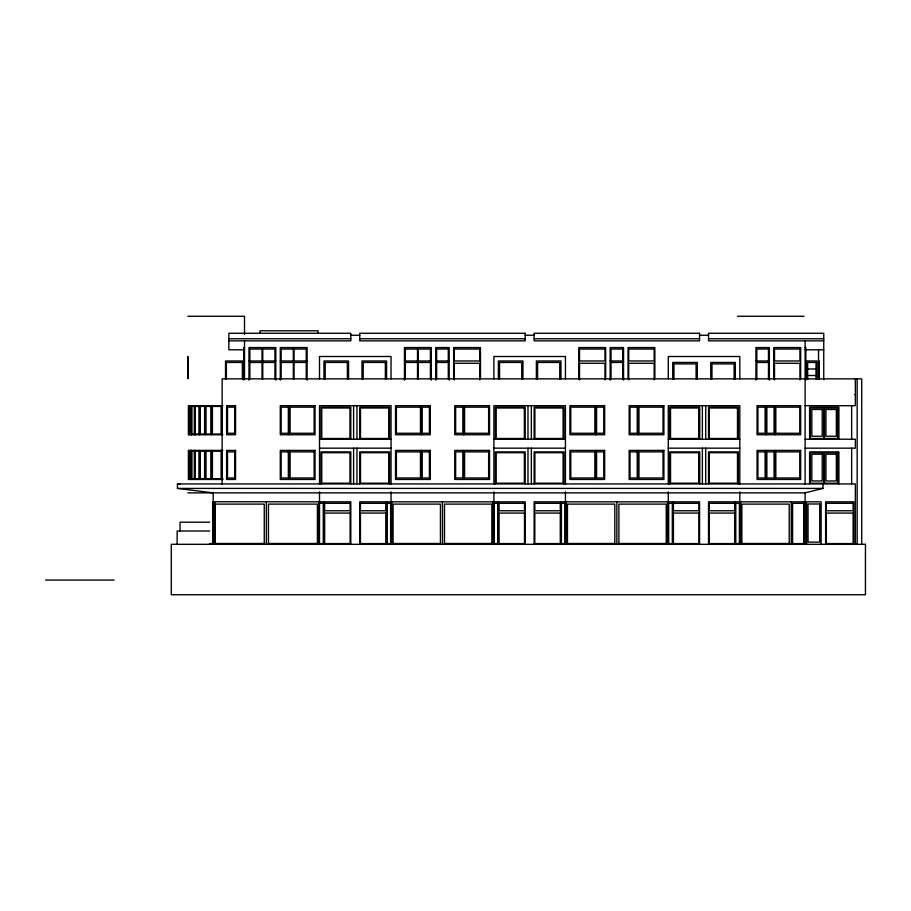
<?xml version="1.0" encoding="UTF-8"?>
<svg xmlns="http://www.w3.org/2000/svg" width="911" height="911" viewBox="0 0 911 911"><rect width="100%" height="100%" fill="white"/><g stroke="black" fill="none" stroke-linecap="round" stroke-linejoin="round"><path stroke-width="1.37" d="M823.009 483.935L823.009 488.41L805.119 492.874L187.848 492.874M187.848 316.265L244.512 316.265L244.512 334.428M737.443 316.265L804.049 316.265M350.803 335.259L359.754 335.259M525.191 335.259L534.131 335.259M699.568 335.259L708.519 335.259M228.855 338.755L350.803 338.755M359.754 338.755L525.191 338.755M534.131 338.755L699.568 338.755M708.519 338.755L823.738 338.755M228.855 340.851L350.803 340.851L350.803 333.278L228.855 333.278L228.855 349.79L244.512 349.79M823.738 340.851L708.519 340.851L708.519 333.278L823.738 333.278L823.738 379.682M244.512 347.558L243.772 347.558L243.772 380.126M805.119 347.558L805.859 347.558L805.859 380.126M805.119 349.79L823.738 349.79M187.848 356.497L187.848 378.862M187.848 357.066L187.848 378.293M243.772 360.972L244.512 360.972M248.976 360.972L275.805 360.972M280.281 360.972L307.109 360.972M404.461 360.972L431.29 360.972M435.765 360.972L449.18 360.972M610.142 360.972L623.557 360.972M755.936 360.972L769.351 360.972M818.533 360.972L819.274 360.972L819.274 378.965M243.772 361.758L244.512 361.758M807.647 368.989L816.017 368.989M807.647 375.503L816.017 375.503M854.655 394.509L855.349 394.509M222.888 405.691L188.44 405.691L188.44 434.752L222.888 434.752M805.119 405.691L855.349 405.691L855.349 378.862M188.463 406.42L190.718 406.42L190.718 434.023L188.463 434.023M191.447 406.42L194.282 406.42L194.282 434.023L191.447 434.023M195.318 406.42L199.463 406.42M204.873 406.42L200.272 406.42L200.272 434.023L204.873 434.023M210.976 406.42L206.023 406.42L206.023 434.023L210.976 434.023M195.318 434.023L199.463 434.023M319.51 439.227L391.047 439.227M493.887 439.227L565.435 439.227M668.275 439.227L739.812 439.227M805.119 439.227L855.349 439.227L855.349 448.166L805.119 448.166M319.51 448.166L391.047 448.166M493.887 448.166L565.435 448.166M668.275 448.166L739.812 448.166M222.888 450.398L188.44 450.398L188.44 479.459L222.888 479.459M188.463 451.139L190.718 451.139L190.718 478.73L188.463 478.73M191.447 451.139L194.282 451.139L194.282 478.73L191.447 478.73M195.318 451.139L199.463 451.139M204.873 451.139L200.272 451.139L200.272 478.73L204.873 478.73M210.976 451.139L206.023 451.139L206.023 478.73L210.976 478.73M195.318 478.73L199.463 478.73M222.147 478.73L222.888 478.73M213.208 492.874L177.44 488.41L177.44 483.935L855.349 483.935L855.349 544.3M177.44 488.41L823.009 488.41M805.119 501.824L708.519 501.824L708.519 544.3M319.659 503.316L323.246 503.316L323.246 543.571L319.659 543.571M493.158 503.316L493.887 503.316M565.435 503.316L566.164 503.316M739.812 503.316L740.552 503.316M209.689 522.208L180.071 522.208L180.071 531.011M209.769 531.011L177.133 531.011L177.133 544.345M209.484 543.56L212.092 543.56M215.315 543.48L264.258 543.48M268.46 543.48L317.404 543.48M393.085 543.48L440.434 543.48M444.5 543.48L491.849 543.48M493.158 543.571L493.887 543.571M565.435 543.571L566.164 543.571M567.462 543.48L614.823 543.48M618.888 543.48L666.237 543.48M739.812 543.571L740.552 543.571M741.85 543.48L789.199 543.48M740.552 501.824L740.552 544.3L735.348 544.3L735.348 501.824M45.55 580.068L114.091 580.068M177.44 483.935L180.196 484.276M861.715 544.3L861.715 378.862L222.147 378.862L222.147 484.436M857.16 378.862L857.16 544.3M853.858 544.3L853.858 501.824L825.617 501.824L825.617 544.3M851.66 405.691L851.66 439.227M851.66 448.166L851.66 483.935M838.655 439.227L838.655 407.183L809.594 407.183L809.594 439.227M838.655 483.935L838.655 451.89L809.594 451.89L809.594 483.935M838.575 407.24L838.575 439.227M838.575 451.958L838.575 483.935M824.455 407.991L824.455 438.487M824.455 452.699L824.455 483.206M823.715 407.991L823.715 438.487M823.715 452.699L823.715 483.206M821.141 544.3L821.141 501.824L806.611 501.824L806.611 544.3M818.533 349.79L818.533 379.135M817.053 378.965L817.053 360.972L806.611 360.972L806.611 378.965M816.017 379.42L816.017 362.464L807.647 362.464L807.647 379.42M805.119 340.851L805.119 484.14M805.119 492.361L805.119 544.3M804.39 501.824L804.39 544.3M800.655 378.862L800.655 347.558L773.826 347.558L773.826 378.862M799.96 379.91L799.96 363.273L774.509 363.273L774.509 379.91M791.238 501.824L791.238 544.3L789.199 544.3L789.199 504.113L741.85 504.113L741.85 544.3M774.942 405.691L774.942 434.752M774.942 450.398L774.942 479.459M769.351 380.126L769.351 347.558L755.936 347.558L755.936 380.126M768.474 360.972L768.474 349.05L756.825 349.05L756.825 360.972M768.474 378.942L768.474 362.464L756.825 362.464L756.825 378.942M766.003 405.691L766.003 434.752M766.003 450.398L766.003 479.459M739.812 378.862L739.812 356.497L668.275 356.497L668.275 378.862M739.812 483.935L739.812 405.691L668.275 405.691L668.275 483.935M739.812 491.838L739.812 544.3M738.32 439.227L738.32 407.183L708.519 407.183L708.519 439.227M738.32 483.935L738.32 451.89L708.519 451.89L708.519 483.935M735.325 379.033L735.325 362.43L710.739 362.43L710.739 379.033M734.107 379.022L734.107 363.91L711.958 363.91L711.958 379.022M705.718 405.691L705.718 439.227M705.718 448.166L705.718 483.935M702.37 405.691L702.37 439.227M702.37 448.166L702.37 483.935M699.568 439.227L699.568 407.183L669.767 407.183L669.767 439.227M699.568 483.935L699.568 451.89L669.767 451.89L669.767 483.935M699.568 544.3L699.568 501.824L534.131 501.824L534.131 544.3M699.489 407.24L699.489 439.227M699.489 451.958L699.489 483.935M697.325 379.033L697.325 362.43L672.728 362.43L672.728 379.033M696.095 379.022L696.095 363.91L673.946 363.91L673.946 379.022M672.739 501.824L672.739 544.3M668.275 491.838L668.275 544.3L667.535 544.3L667.535 501.824M666.237 544.3L666.237 504.113L618.888 504.113L618.888 544.3M654.861 378.862L654.861 347.558L628.032 347.558L628.032 378.862M654.166 379.91L654.166 363.273L628.715 363.273L628.715 379.91M638.087 405.691L638.087 434.752M638.087 450.398L638.087 479.459M623.557 380.126L623.557 347.558L610.142 347.558L610.142 380.126M622.68 360.972L622.68 349.05L611.03 349.05L611.03 360.972M622.68 378.942L622.68 362.464L611.03 362.464L611.03 378.942M616.849 501.824L616.849 544.3M614.823 544.3L614.823 504.113L567.462 504.113L567.462 544.3M605.678 378.862L605.678 347.558L578.849 347.558L578.849 378.862M604.984 379.91L604.984 363.273L579.533 363.273L579.533 379.91M595.714 405.691L595.714 434.752M595.714 450.398L595.714 479.459M566.164 501.824L566.164 544.3L565.435 544.3L565.435 491.838M565.435 378.862L565.435 356.497L493.887 356.497L493.887 378.862M565.435 483.935L565.435 405.691L493.887 405.691L493.887 483.935M563.943 439.227L563.943 407.183L534.131 407.183L534.131 439.227M563.943 483.935L563.943 451.89L534.131 451.89L534.131 483.935M560.96 378.965L560.96 360.972L536.363 360.972L536.363 378.965M560.96 501.824L560.96 544.3M559.741 378.942L559.741 362.464L537.592 362.464L537.592 378.942M531.341 405.691L531.341 439.227M531.341 448.166L531.341 483.935M527.981 405.691L527.981 439.227M527.981 448.166L527.981 483.935M525.191 439.227L525.191 407.183L495.379 407.183L495.379 439.227M525.191 483.935L525.191 451.89L495.379 451.89L495.379 483.935M525.191 544.3L525.191 501.824L359.754 501.824L359.754 544.3M522.948 378.965L522.948 360.972L498.363 360.972L498.363 378.965M521.73 378.942L521.73 362.464L499.581 362.464L499.581 378.942M498.363 501.824L498.363 544.3M493.887 491.838L493.887 544.3L493.158 544.3L493.158 501.824M491.849 544.3L491.849 504.113L444.5 504.113L444.5 544.3M480.473 378.862L480.473 347.558L453.644 347.558L453.644 378.862M479.79 379.91L479.79 363.273L454.338 363.273L454.338 379.91M463.71 405.691L463.71 434.752M463.71 450.398L463.71 479.459M449.18 380.126L449.18 347.558L435.765 347.558L435.765 380.126M448.292 360.972L448.292 349.05L436.642 349.05L436.642 360.972M448.292 378.942L448.292 362.464L436.642 362.464L436.642 378.942M442.473 501.824L442.473 544.3M440.434 544.3L440.434 504.113L393.085 504.113L393.085 544.3M431.29 380.126L431.29 347.558L404.461 347.558L404.461 380.126M430.413 360.972L430.413 349.05L405.338 349.05L405.338 360.972M430.413 378.942L430.413 362.464L405.338 362.464L405.338 378.942M421.337 405.691L421.337 434.752M421.337 450.398L421.337 479.459M418.24 349.05L418.24 360.972M418.24 362.464L418.24 378.942M417.511 349.05L417.511 360.972M417.511 362.464L417.511 378.942M391.787 501.824L391.787 544.3L391.047 544.3L391.047 491.838M391.047 378.862L391.047 356.497L319.51 356.497L319.51 378.862M391.047 483.935L391.047 405.691L319.51 405.691L319.51 483.935M389.555 439.227L389.555 407.183L359.754 407.183L359.754 439.227M389.555 483.935L389.555 451.89L359.754 451.89L359.754 483.935M386.583 378.965L386.583 360.972L361.986 360.972L361.986 378.965M386.583 501.824L386.583 544.3M385.353 378.942L385.353 362.464L363.204 362.464L363.204 378.942M356.953 405.691L356.953 439.227M356.953 448.166L356.953 483.935M353.605 405.691L353.605 439.227M353.605 448.166L353.605 483.935M350.803 439.227L350.803 407.183L321.002 407.183L321.002 439.227M350.803 483.935L350.803 451.89L321.002 451.89L321.002 483.935M350.803 544.3L350.803 501.824L212.65 501.733L212.65 544.209M348.571 378.965L348.571 360.972L323.974 360.972L323.974 378.965M347.353 378.942L347.353 362.464L325.193 362.464L325.193 378.942M323.974 501.824L323.974 544.3M319.51 491.86L319.51 544.3L318.77 544.3L318.77 501.824M318.098 333.472L318.098 330.795L259.977 330.795L259.977 333.472M317.404 544.3L317.404 504.113L268.46 504.113L268.46 544.3M307.109 380.126L307.109 347.558L280.281 347.558L280.281 380.126M306.233 360.972L306.233 349.05L281.157 349.05L281.157 360.972M306.233 378.942L306.233 362.464L281.157 362.464L281.157 378.942M294.059 349.05L294.059 360.972M294.059 362.464L294.059 378.942M293.331 349.05L293.331 360.972M293.331 362.464L293.331 378.942M289.22 405.691L289.22 434.752M289.22 450.398L289.22 479.459M275.805 380.126L275.805 347.558L248.976 347.558L248.976 380.126M274.928 360.972L274.928 349.05L249.865 349.05L249.865 360.972M274.928 378.942L274.928 362.464L249.865 362.464L249.865 378.942M266.354 501.824L266.354 544.3M264.258 544.3L264.258 504.113L215.315 504.113L215.315 544.3M262.767 349.05L262.767 360.972M262.767 362.464L262.767 378.942M262.026 349.05L262.026 360.972M262.026 362.464L262.026 378.942M244.512 340.851L244.512 379.135M243.248 378.965L243.248 360.972L225.507 360.972L225.507 378.965M242.372 378.942L242.372 362.464L226.383 362.464L226.383 378.942M221.419 405.691L221.419 434.752M221.419 450.398L221.419 479.459M214.7 501.733L214.7 544.209M213.208 492.361L213.208 544.3M211.637 405.691L211.637 434.752M211.637 450.398L211.637 479.459M210.874 406.42L210.874 434.023M210.874 451.139L210.874 478.73M205.26 405.691L205.26 434.752M205.26 450.398L205.26 479.459M204.588 406.42L204.588 434.023M204.588 451.139L204.588 478.73M199.6 405.691L199.6 434.752M199.6 450.398L199.6 479.459M199.019 406.42L199.019 434.023M199.019 451.139L199.019 478.73M195.318 405.691L195.318 434.752M195.318 450.398L195.318 479.459M194.738 405.691L194.738 434.752M194.738 450.398L194.738 479.459M191.674 405.691L191.674 434.752M191.674 450.398L191.674 479.459M191.583 405.691L191.583 434.752M191.583 450.398L191.583 479.459M191.003 405.691L191.003 434.752M191.003 450.398L191.003 479.459M188.93 406.42L188.93 434.023M188.93 451.139L188.93 478.73M188.657 405.691L188.657 434.752M188.657 450.398L188.657 479.459M525.191 333.278L359.754 333.278L359.754 340.851L525.191 340.851L525.191 333.278M699.568 333.278L534.131 333.278L534.131 340.851L699.568 340.851L699.568 333.278M479.79 349.05L454.338 349.05L454.338 360.972L479.79 360.972L479.79 349.05M604.984 349.05L579.533 349.05L579.533 360.972L604.984 360.972L604.984 349.05M654.166 349.05L628.715 349.05L628.715 360.972L654.166 360.972L654.166 349.05M799.96 349.05L774.509 349.05L774.509 360.972L799.96 360.972L799.96 349.05M235.562 405.691L226.623 405.691L226.623 434.752L235.562 434.752L235.562 405.691M315.035 405.691L280.281 405.691L280.281 434.752L315.035 434.752L315.035 405.691M430.277 405.691L395.522 405.691L395.522 434.752L430.277 434.752L430.277 405.691M489.526 405.691L454.76 405.691L454.76 434.752L489.526 434.752L489.526 405.691M604.653 405.691L569.899 405.691L569.899 434.752L604.653 434.752L604.653 405.691M663.903 405.691L629.148 405.691L629.148 434.752L663.903 434.752L663.903 405.691M800.655 405.691L757.052 405.691L757.052 434.752L800.655 434.752L800.655 405.691M221.384 406.42L212.411 406.42L212.411 434.023L221.384 434.023L221.384 406.42M234.685 407.171L227.499 407.171L227.499 433.26L234.685 433.26L234.685 407.171M288.343 407.171L281.157 407.171L281.157 433.26L288.343 433.26L288.343 407.171M314.158 407.171L290.108 407.171L290.108 433.26L314.158 433.26L314.158 407.171M420.449 407.171L396.399 407.171L396.399 433.26L420.449 433.26L420.449 407.171M429.4 407.171L422.214 407.171L422.214 433.26L429.4 433.26L429.4 407.171M462.834 407.171L455.648 407.171L455.648 433.26L462.834 433.26L462.834 407.171M488.638 407.171L464.587 407.171L464.587 433.26L488.638 433.26L488.638 407.171M594.837 407.171L570.787 407.171L570.787 433.26L594.837 433.26L594.837 407.171M603.777 407.171L596.591 407.171L596.591 433.26L603.777 433.26L603.777 407.171M637.21 407.171L630.025 407.171L630.025 433.26L637.21 433.26L637.21 407.171M663.026 407.171L638.975 407.171L638.975 433.26L663.026 433.26L663.026 407.171M765.115 407.171L757.941 407.171L757.941 433.26L765.115 433.26L765.115 407.171M774.065 407.171L766.88 407.171L766.88 433.26L774.065 433.26L774.065 407.171M799.778 407.171L775.819 407.171L775.819 433.26L799.778 433.26L799.778 407.171M349.949 407.991L321.754 407.991L321.754 438.487L349.949 438.487L349.949 407.991M388.701 407.991L360.505 407.991L360.505 438.487L388.701 438.487L388.701 407.991M524.337 407.991L496.142 407.991L496.142 438.487L524.337 438.487L524.337 407.991M563.089 407.991L534.894 407.991L534.894 438.487L563.089 438.487L563.089 407.991M698.726 407.991L670.53 407.991L670.53 438.487L698.726 438.487L698.726 407.991M737.477 407.991L709.282 407.991L709.282 438.487L737.477 438.487L737.477 407.991M837.824 407.991L810.334 407.991L810.334 438.487L837.824 438.487L837.824 407.991M822.223 409.472L811.826 409.472L811.826 436.244L822.223 436.244L822.223 409.472M836.344 409.472L825.935 409.472L825.935 436.244L836.344 436.244L836.344 409.472M235.562 450.398L226.623 450.398L226.623 479.459L235.562 479.459L235.562 450.398M315.035 450.398L280.281 450.398L280.281 479.459L315.035 479.459L315.035 450.398M430.277 450.398L395.522 450.398L395.522 479.459L430.277 479.459L430.277 450.398M489.526 450.398L454.76 450.398L454.76 479.459L489.526 479.459L489.526 450.398M604.653 450.398L569.899 450.398L569.899 479.459L604.653 479.459L604.653 450.398M663.903 450.398L629.148 450.398L629.148 479.459L663.903 479.459L663.903 450.398M800.655 450.398L757.052 450.398L757.052 479.459L800.655 479.459L800.655 450.398M221.384 451.139L212.411 451.139L212.411 478.73L221.384 478.73L221.384 451.139M234.685 451.89L227.499 451.89L227.499 477.979L234.685 477.979L234.685 451.89M288.343 451.89L281.157 451.89L281.157 477.979L288.343 477.979L288.343 451.89M314.158 451.89L290.108 451.89L290.108 477.979L314.158 477.979L314.158 451.89M420.449 451.89L396.399 451.89L396.399 477.979L420.449 477.979L420.449 451.89M429.4 451.89L422.214 451.89L422.214 477.979L429.4 477.979L429.4 451.89M462.834 451.89L455.648 451.89L455.648 477.979L462.834 477.979L462.834 451.89M488.638 451.89L464.587 451.89L464.587 477.979L488.638 477.979L488.638 451.89M594.837 451.89L570.787 451.89L570.787 477.979L594.837 477.979L594.837 451.89M603.777 451.89L596.591 451.89L596.591 477.979L603.777 477.979L603.777 451.89M637.21 451.89L630.025 451.89L630.025 477.979L637.21 477.979L637.21 451.89M663.026 451.89L638.975 451.89L638.975 477.979L663.026 477.979L663.026 451.89M765.115 451.89L757.941 451.89L757.941 477.979L765.115 477.979L765.115 451.89M774.065 451.89L766.88 451.89L766.88 477.979L774.065 477.979L774.065 451.89M799.778 451.89L775.819 451.89L775.819 477.979L799.778 477.979L799.778 451.89M349.949 452.699L321.754 452.699L321.754 483.206L349.949 483.206L349.949 452.699M388.701 452.699L360.505 452.699L360.505 483.206L388.701 483.206L388.701 452.699M524.337 452.699L496.142 452.699L496.142 483.206L524.337 483.206L524.337 452.699M563.089 452.699L534.894 452.699L534.894 483.206L563.089 483.206L563.089 452.699M698.726 452.699L670.53 452.699L670.53 483.206L698.726 483.206L698.726 452.699M737.477 452.699L709.282 452.699L709.282 483.206L737.477 483.206L737.477 452.699M837.824 452.699L810.334 452.699L810.334 483.206L837.824 483.206L837.824 452.699M822.223 454.19L811.826 454.19L811.826 480.962L822.223 480.962L822.223 454.19M836.344 454.19L825.935 454.19L825.935 480.962L836.344 480.962L836.344 454.19M350.12 503.316L324.669 503.316L324.669 510.764L350.12 510.764L350.12 503.316M385.888 503.316L360.437 503.316L360.437 510.764L385.888 510.764L385.888 503.316M390.614 503.316L387.016 503.316L387.016 543.571L390.614 543.571L390.614 503.316M497.918 503.316L494.331 503.316L494.331 543.571L497.918 543.571L497.918 503.316M524.497 503.316L499.046 503.316L499.046 510.764L524.497 510.764L524.497 503.316M560.276 503.316L534.825 503.316L534.825 510.764L560.276 510.764L560.276 503.316M564.991 503.316L561.404 503.316L561.404 543.571L564.991 543.571L564.991 503.316M672.307 503.316L668.708 503.316L668.708 543.571L672.307 543.571L672.307 503.316M698.885 503.316L673.434 503.316L673.434 510.764L698.885 510.764L698.885 503.316M734.653 503.316L709.202 503.316L709.202 510.764L734.653 510.764L734.653 503.316M739.379 503.316L735.781 503.316L735.781 543.571L739.379 543.571L739.379 503.316M803.753 503.316L792.604 503.316L792.604 543.571L803.753 543.571L803.753 503.316M853.129 503.316L826.345 503.316L826.345 510.764L853.129 510.764L853.129 503.316M819.718 503.999L808.046 503.999L808.046 542.125L819.718 542.125L819.718 503.999M350.12 513.064L324.669 513.064L324.669 543.571L350.12 543.571L350.12 513.064M385.888 513.064L360.437 513.064L360.437 543.571L385.888 543.571L385.888 513.064M524.497 513.064L499.046 513.064L499.046 543.571L524.497 543.571L524.497 513.064M560.276 513.064L534.825 513.064L534.825 543.571L560.276 543.571L560.276 513.064M698.885 513.064L673.434 513.064L673.434 543.571L698.885 543.571L698.885 513.064M734.653 513.064L709.202 513.064L709.202 543.571L734.653 543.571L734.653 513.064M853.129 513.064L826.345 513.064L826.345 543.571L853.129 543.571L853.129 513.064M865.45 544.3L171.268 544.3L171.268 594.735L865.45 594.735L865.45 544.3"/></g></svg>
